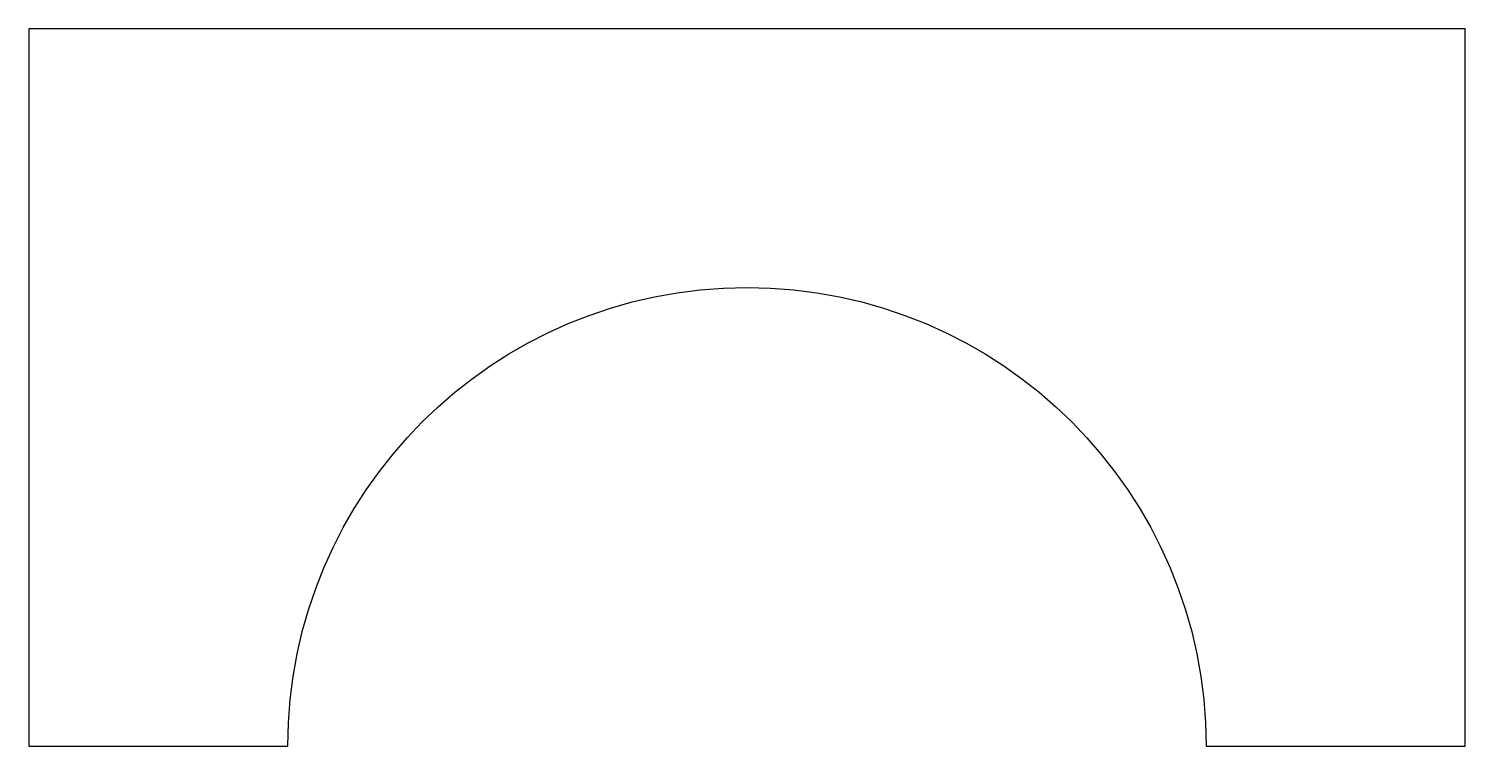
# Model space of a CAD drawing. Header units: millimetres. Extents: x -70 to 70, y 89 to 159.
import ezdxf

# ---------------------------------------------------------------- set-up
doc = ezdxf.new("R2010")
doc.units = ezdxf.units.MM
doc.layers.get('0').update_dxf_attribs({"linetype": 'CONTINUOUS'})

msp = doc.modelspace()

# ---------------------------------------------------------------- linework, layer by layer
msp.add_lwpolyline([(44.75, 88.875), (70, 88.875), (70, 158.875), (-70, 158.875), (-70, 88.875), (-44.75, 88.875, -1)], format="xyb", close=True)

doc.saveas('drawing.dxf')
